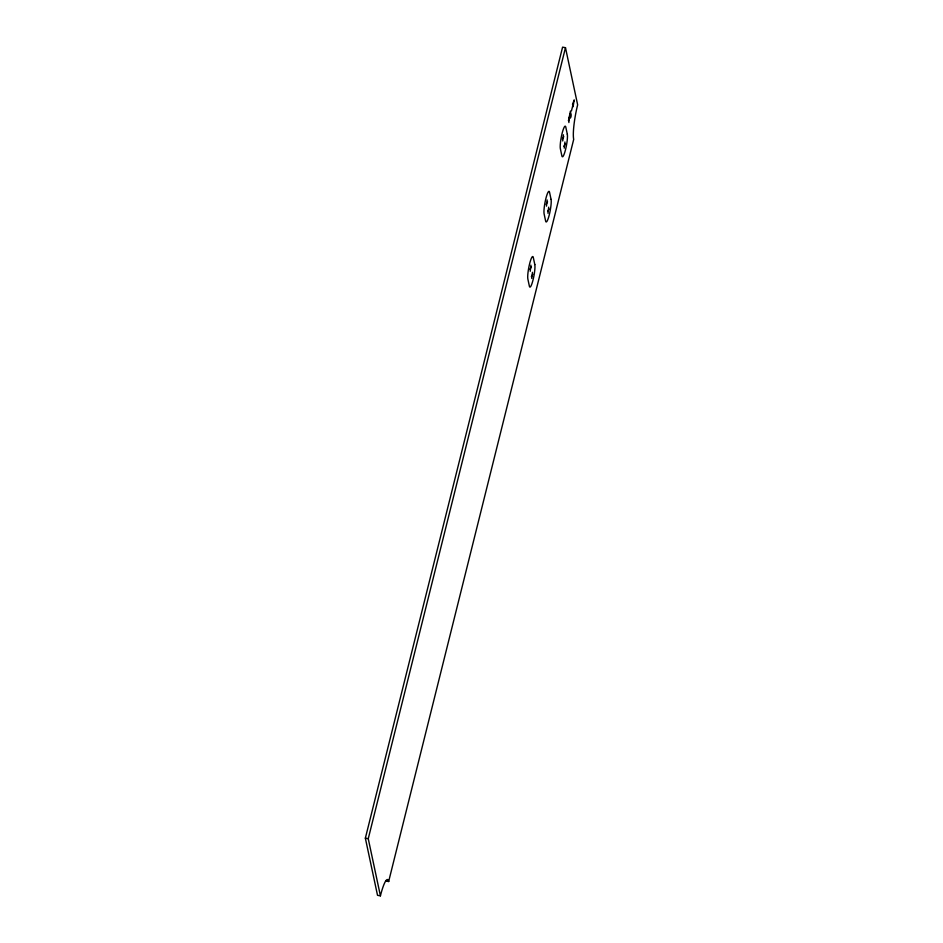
<?xml version="1.0" encoding="UTF-8"?>
<svg xmlns="http://www.w3.org/2000/svg" width="943" height="943" viewBox="0 0 943 943"><rect width="100%" height="100%" fill="white"/><g stroke="black" fill="none" stroke-linecap="round" stroke-linejoin="round"><path stroke-width="1.41" d="M530.225 271.289L530.921 265.148M531.758 278.48L532.453 272.338M546.469 206.128L547.176 199.987M548.001 213.307L548.696 207.165M562.723 140.955L563.419 134.814M564.244 148.145L564.951 142.004M365.354 838.174L562.582 47.15L565.482 47.692L577.646 104.826A26.887 4.244 -79.4 0 0 573.698 139.364L388.657 881.516A26.887 4.244 -79.4 0 0 380.418 895.85L377.518 895.308L365.354 838.174L368.253 838.716L380.418 895.85M368.253 838.716L565.482 47.692M570.444 111.074L568.476 120.775L570.774 112.63M571.434 111.015L572.814 105.486M568.865 122.566C570.385 106.642 572.472 117.168 570.008 118.158M562.334 139.163L563.808 136.617M563.867 146.342L565.328 143.796M546.091 204.336L547.553 201.778M547.624 211.515L549.085 208.969M529.836 269.498L531.31 266.952M531.369 276.676L532.83 274.13M385.758 880.974L388.657 881.516M574.134 100.158L573.085 106.759L572.542 104.213L574.134 100.158M567.309 134.212L565.776 127.022A11.953 1.886 -79.4 0 0 562.111 133.399A11.953 1.886 -79.4 0 0 560.366 148.746L561.887 155.937A11.953 1.886 -79.4 0 0 565.552 149.56A11.953 1.886 -79.4 0 0 567.309 134.212M551.054 199.374L549.533 192.195A11.953 1.886 -79.4 0 0 545.867 198.572A11.953 1.886 -79.4 0 0 544.111 213.92L545.643 221.098A11.953 1.886 -79.4 0 0 549.309 214.733A11.953 1.886 -79.4 0 0 551.054 199.374M534.811 264.547L533.278 257.368A11.953 1.886 -79.4 0 0 529.624 263.734A11.953 1.886 -79.4 0 0 527.868 279.081L529.4 286.271A11.953 1.886 -79.4 0 0 533.054 279.894A11.953 1.886 -79.4 0 0 534.811 264.547"/></g></svg>
